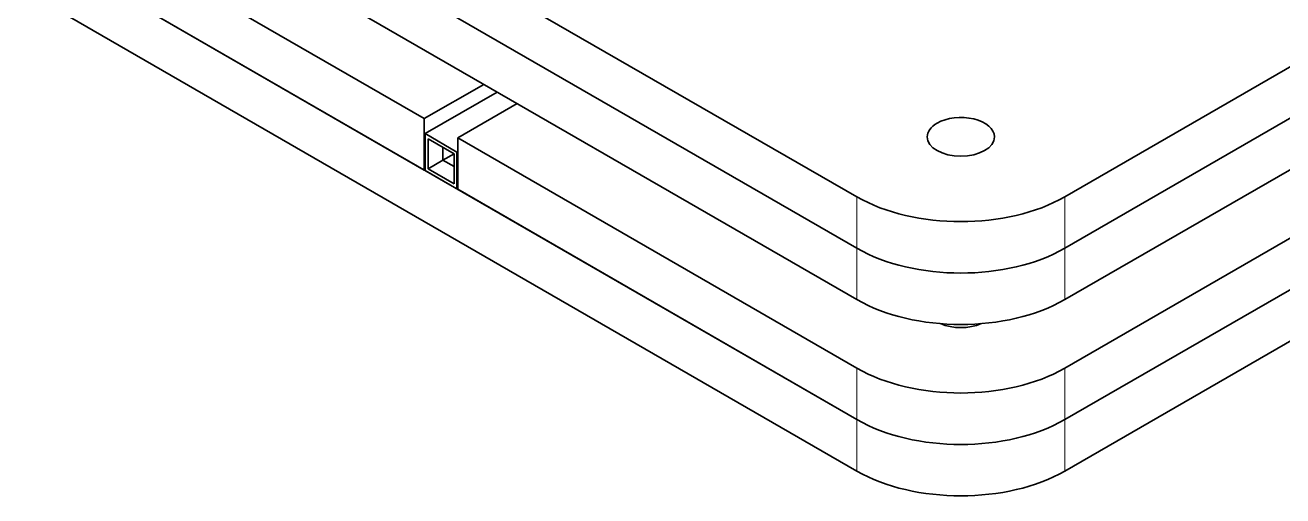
# Model space of a CAD drawing. Extents: x 327 to 941, y 153 to 765.
# Drawn here: x 732.8 to 792.7, y 620.2 to 642.6 of the extents above; entities that cross this region are included whole.
import ezdxf

# ---------------------------------------------------------------- set-up
doc = ezdxf.new("R2010")
doc.units = 0

msp = doc.modelspace()

# ---------------------------------------------------------------- linework, layer by layer
at = {"color": 7, "lineweight": 35}
for p, q in [((732.847, 657.303), (772.445, 634.441)), ((782.344, 634.441), (821.942, 657.303)), ((732.847, 654.854), (772.445, 631.992)), ((732.847, 654.854), (772.445, 631.992)), ((782.344, 631.992), (821.942, 654.854)), ((782.344, 631.992), (821.942, 654.854)), ((732.847, 652.404), (772.445, 629.542)), ((782.344, 629.542), (821.942, 652.404)), ((732.847, 649.138), (751.851, 638.166)), ((782.344, 626.276), (821.942, 649.138)), ((732.847, 646.689), (751.851, 635.717)), ((772.445, 623.827), (732.847, 646.689)), ((782.344, 623.827), (821.942, 646.689)), ((782.344, 623.827), (821.942, 646.689)), ((772.445, 621.377), (732.847, 644.239)), ((782.344, 621.377), (821.942, 644.239)), ((753.442, 637.248), (772.445, 626.276)), ((753.442, 634.798), (772.445, 623.827))]:
    msp.add_line(p, q, dxfattribs=at)
at = {"color": 7, "lineweight": 35, "ltscale": 0.081649}
msp.add_line((751.851, 638.166), (754.679, 639.799), dxfattribs=at)
at = {"color": 7, "lineweight": 35, "ltscale": 0.099}
msp.add_line((751.886, 637.452), (755.315, 639.432), dxfattribs=at)
at = {"color": 7, "lineweight": 35, "ltscale": 0.081648}
msp.add_line((753.442, 637.248), (756.27, 638.881), dxfattribs=at)
at = {"color": 7, "lineweight": 35, "ltscale": 0.061238}
for p, q in [((751.851, 635.717), (751.851, 638.166)), ((753.442, 634.798), (753.442, 637.248))]:
    msp.add_line(p, q, dxfattribs=at)
at = {"color": 7, "lineweight": 35, "ltscale": 0.043888}
for p, q in [((753.406, 636.574), (751.886, 637.452)), ((751.886, 635.697), (753.406, 634.819))]:
    msp.add_line(p, q, dxfattribs=at)
at = {"color": 7, "lineweight": 35, "ltscale": 0.043886}
for p, q in [((751.886, 637.452), (751.886, 635.697)), ((753.406, 634.819), (753.406, 636.574))]:
    msp.add_line(p, q, dxfattribs=at)
at = {"color": 7, "lineweight": 35, "ltscale": 0.035721}
msp.add_line((752.027, 635.778), (752.027, 637.207), dxfattribs=at)
at = {"color": 7, "lineweight": 35, "ltscale": 0.035723}
for p, q in [((752.027, 637.207), (753.265, 636.493)), ((753.265, 635.064), (752.027, 635.778))]:
    msp.add_line(p, q, dxfattribs=at)
at = {"color": 7, "lineweight": 35, "ltscale": 0.015309}
for p, q in [((752.734, 636.186), (752.734, 636.799)), ((753.265, 635.88), (752.734, 636.186))]:
    msp.add_line(p, q, dxfattribs=at)
at = {"color": 7, "lineweight": 35, "ltscale": 0.001021}
for p, q in [((753.406, 636.574), (753.442, 636.595)), ((751.851, 635.717), (751.886, 635.737))]:
    msp.add_line(p, q, dxfattribs=at)
at = {"color": 7, "lineweight": 35, "ltscale": 0.020413}
msp.add_line((752.027, 635.778), (752.734, 636.186), dxfattribs=at)
at = {"color": 7, "lineweight": 35, "ltscale": 0.01531}
msp.add_line((752.734, 636.186), (753.265, 636.493), dxfattribs=at)
at = {"color": 7, "lineweight": 35, "ltscale": 0.035722}
msp.add_line((753.265, 636.493), (753.265, 635.064), dxfattribs=at)
at = {"color": 7, "lineweight": 35, "ltscale": 0.00102}
msp.add_line((753.406, 634.819), (753.442, 634.839), dxfattribs=at)
at = {"color": 7, "lineweight": 13, "ltscale": 0.061237}
for p, q in [((772.445, 634.441), (772.445, 631.992)), ((782.344, 634.441), (782.344, 631.992)), ((772.445, 623.827), (772.445, 626.276)), ((782.344, 623.827), (782.344, 626.276))]:
    msp.add_line(p, q, dxfattribs=at)
at = {"color": 7, "lineweight": 13, "ltscale": 0.061238}
for p, q in [((772.445, 631.992), (772.445, 629.542)), ((782.344, 631.992), (782.344, 629.542)), ((772.445, 623.827), (772.445, 621.377)), ((782.344, 623.827), (782.344, 621.377))]:
    msp.add_line(p, q, dxfattribs=at)
at = {"color": 7, "lineweight": 35}
for centre, major_axis, start_param, end_param in [((777.395, 637.299), (1.6, 0), 2.356194, 3.141593), ((777.395, 637.299), (1.6, 0), 0, 2.356194), ((777.395, 637.299), (1.6, 0), 3.141593, 6.283185), ((777.395, 637.299), (7, 0), 3.926991, 5.497787), ((777.395, 634.849), (7, 0), 3.926991, 5.497787), ((777.395, 634.849), (7, 0), 3.926991, 5.497787), ((777.395, 632.4), (7, 0), 3.926991, 5.497787), ((777.395, 629.134), (1.6, 0), 4.063046, 5.361742), ((777.395, 629.134), (7, 0), 3.926991, 5.497787), ((777.395, 626.684), (7, 0), 3.926991, 5.497787), ((777.395, 626.684), (-7, 0), 0.785398, 2.356194), ((777.395, 624.235), (-7, 0), 0.785398, 2.356194)]:
    msp.add_ellipse(centre, major_axis=major_axis, ratio=0.57735, start_param=start_param, end_param=end_param, dxfattribs=at)

doc.saveas('drawing.dxf')
